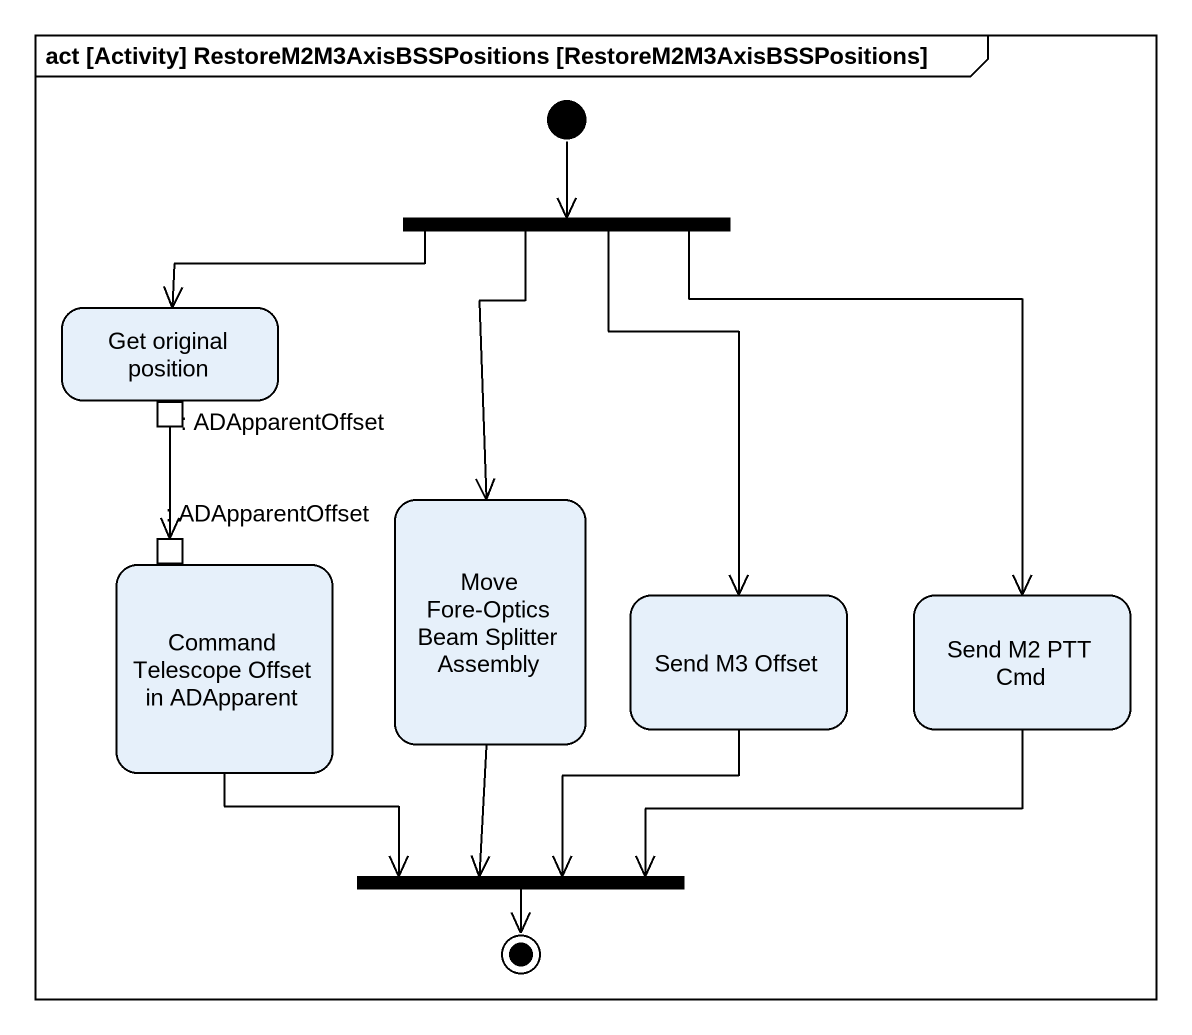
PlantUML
@startuml
mainframe act [Activity] RestoreM2M3AxisBSSPositions [RestoreM2M3AxisBSSPositions]
hide empty description
state fork1 <<fork>>
state "Get original position" as Get_original_position {
  state ": ADApparentOffset" as ADApparentOffset <<outputPin>>
}
state "Move Fore-Optics Beam Splitter Assembly" as Move_Fore_Optics_Beam
state "Command Telescope Offset in ADApparent" as Command_Telescope_Offset_in {
  state ": ADApparentOffset" as ADApparentOffset_2 <<inputPin>>
}
state "Send M3 Offset" as Send_M3_Offset
state "Send M2 PTT Cmd" as Send_M2_PTT_Cmd
state fork2 <<join>>
[*] --> fork1
fork1 -left-> Get_original_position
fork1 --> Move_Fore_Optics_Beam
fork1 --> Send_M3_Offset
fork1 --> Send_M2_PTT_Cmd
ADApparentOffset --> ADApparentOffset_2
Move_Fore_Optics_Beam --> fork2
Command_Telescope_Offset_in --> fork2
Send_M3_Offset --> fork2
Send_M2_PTT_Cmd -left-> fork2
fork2 --> [*]
@enduml
